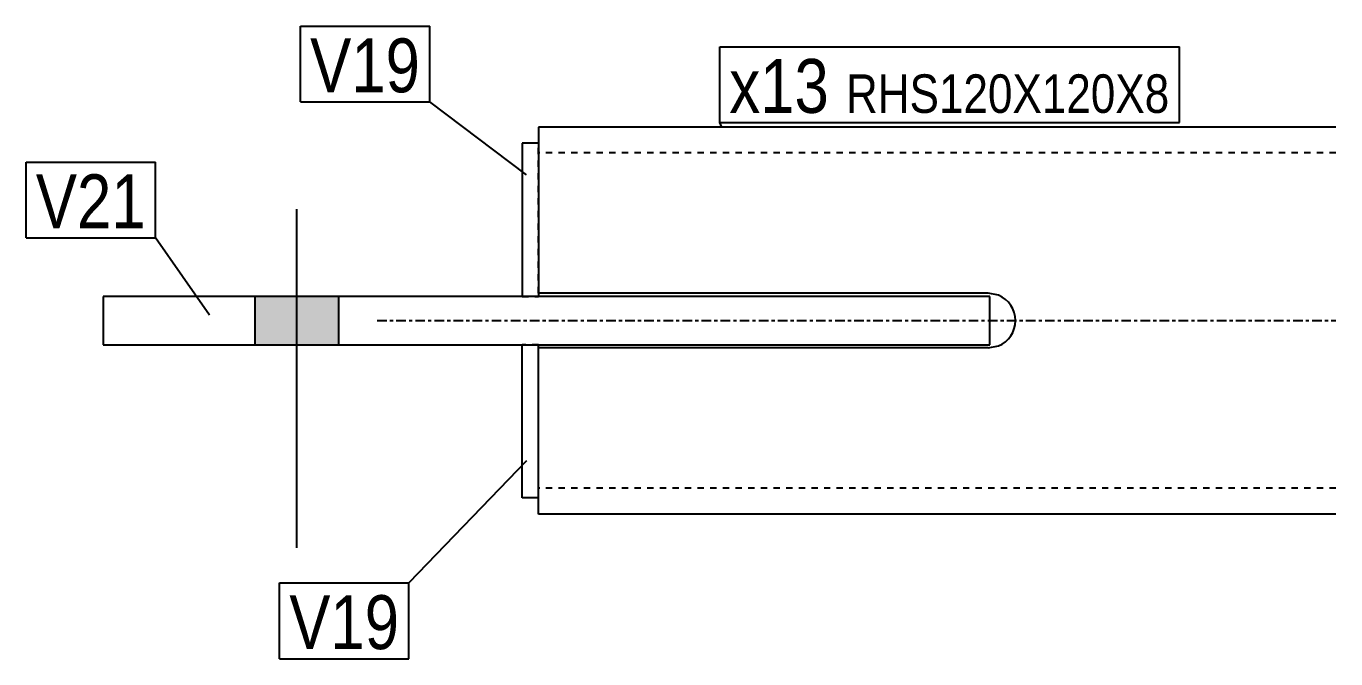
# Model space of a CAD drawing. Header units: millimetres. Extents: x 7 to 32601, y 5 to 646.
# Drawn here: x 6901.2 to 7307.4, y 15.3 to 211.4 of the extents above; entities that cross this region are included whole.
import ezdxf

# ---------------------------------------------------------------- set-up
doc = ezdxf.new("R2010")
doc.units = ezdxf.units.MM
doc.linetypes.add('DXK_LINE_DOT2', pattern=[3.9198, 1.9599, -1.9599])
doc.linetypes.add('DXK_LINE_DOT3', pattern=[5.9187, 2.979, -0.9799, 0.9799, -0.9799])
doc.layers.add('STÅL', color=7, linetype='Continuous')
doc.layers.add('TEKST', color=7, linetype='Continuous')
doc.styles.add('Arial Narrow', font='ARIALN.TTF', dxfattribs={"height": 0.2})

msp = doc.modelspace()

# ---------------------------------------------------------------- hatches: boundary and pattern name
at = {"layer": 'STÅL', "linetype": 'Continuous'}
msp.add_hatch(color=96, dxfattribs=at).paths.add_polyline_path([(6972.04, 112.65), (6998.04, 112.65), (6998.04, 127.65), (6972.04, 127.65)])
msp.add_hatch(color=96, dxfattribs=at).paths.add_polyline_path([(6972.04, 112.65), (6998.04, 112.65), (6998.04, 127.65), (6972.04, 127.65)])

# ---------------------------------------------------------------- linework, layer by layer
at = {"layer": 'STÅL', "color": 2, "linetype": 'Continuous'}
for p, q in [((7060.04, 180.15), (7060.04, 128.65)), ((7307.39, 180.15), (7060.04, 180.15)), ((7060.04, 175.15), (7055.04, 175.15)), ((7055.04, 175.15), (7055.04, 160.15)), ((7055.04, 160.15), (7055.04, 127.65)), ((6925.04, 127.65), (6925.04, 112.65)), ((7200.04, 127.65), (6925.04, 127.65)), ((7060.04, 128.65), (7060.04, 127.65)), ((7199.54, 128.65), (7060.04, 128.65)), ((7202.79, 128.01), (7199.54, 128.65)), ((7200.04, 112.65), (7200.04, 127.65)), ((6925.04, 112.65), (7200.04, 112.65)), ((7055.04, 65.15), (7055.04, 112.65)), ((7060.04, 111.65), (7060.04, 112.65)), ((7060.04, 80.15), (7060.04, 111.65)), ((7199.54, 111.65), (7060.04, 111.65)), ((7199.54, 111.65), (7202.79, 112.3)), ((7060.04, 60.15), (7060.04, 80.15)), ((7060.04, 65.15), (7055.04, 65.15)), ((7307.39, 60.15), (7060.04, 60.15))]:
    msp.add_line(p, q, dxfattribs=at)
at = {"layer": 'STÅL', "color": 7, "linetype": 'DXK_LINE_DOT2'}
for p, q in [((7055.04, 175.15), (7055.04, 165.89)), ((7060.04, 128.65), (7060.04, 175.15)), ((7307.39, 172.15), (7060.04, 172.15)), ((7055.04, 127.65), (7060.04, 127.65)), ((7060.04, 112.65), (7055.04, 112.65)), ((7060.04, 65.15), (7060.04, 111.65)), ((7307.39, 68.15), (7060.04, 68.15)), ((7060.04, 61.68), (7060.04, 65.15))]:
    msp.add_line(p, q, dxfattribs=at)
at = {"layer": 'STÅL', "color": 96, "linetype": 'Continuous'}
for p, q in [((6985.04, 154.65), (6985.04, 49.65)), ((6985.04, 154.65), (6985.04, 49.65)), ((6972.04, 127.65), (6972.04, 112.65)), ((6972.04, 127.65), (6972.04, 112.65)), ((6998.04, 127.65), (6998.04, 112.65)), ((6998.04, 127.65), (6998.04, 112.65))]:
    msp.add_line(p, q, dxfattribs=at)
at = {"layer": 'STÅL', "color": 7, "linetype": 'DXK_LINE_DOT3'}
msp.add_line((7010.04, 120.15), (7307.39, 120.15), dxfattribs=at)
at = {"layer": 'STÅL', "color": 2, "linetype": 'Continuous'}
msp.add_arc((7199.54, 120.15), 8.5, 292.5, 67.5, dxfattribs=at)
at = {"layer": 'TEKST', "color": 7, "linetype": 'Continuous'}
for p, q in [((6986.25, 211.41), (7026.36, 211.41)), ((6986.25, 187.91), (6986.25, 211.41)), ((7026.36, 187.91), (7026.36, 211.41)), ((7116.28, 205.04), (7258.93, 205.04)), ((7116.28, 181.54), (7116.28, 205.04)), ((7258.93, 181.54), (7258.93, 205.04)), ((6986.25, 187.91), (7026.36, 187.91)), ((7056.34, 165.36), (7026.36, 187.91)), ((7116.92, 180.15), (7116.28, 181.54)), ((7116.28, 181.54), (7258.93, 181.54)), ((6901.17, 169.27), (6941.28, 169.27)), ((6901.17, 145.77), (6901.17, 169.27)), ((6941.28, 145.77), (6941.28, 169.27)), ((6901.17, 145.77), (6941.28, 145.77)), ((6957.99, 121.82), (6941.28, 145.77)), ((7056.34, 76.71), (7019.89, 38.8)), ((6979.78, 38.8), (7019.89, 38.8)), ((6979.78, 15.3), (6979.78, 38.8)), ((7019.89, 15.3), (7019.89, 38.8)), ((6979.78, 15.3), (7019.89, 15.3))]:
    msp.add_line(p, q, dxfattribs=at)

# ---------------------------------------------------------------- wipeouts: each hides what was drawn before it
at = {"color": 0}
for points in [[(7023.36, 190.91), (7023.36, 208.41), (6989.25, 208.41), (6989.25, 190.91)], [(7150.2, 184.54), (7150.2, 202.04), (7119.28, 202.04), (7119.28, 184.54)], [(7255.93, 184.54), (7255.93, 197.04), (7155.45, 197.04), (7155.45, 184.54)], [(6938.28, 148.77), (6938.28, 166.27), (6904.17, 166.27), (6904.17, 148.77)], [(7016.89, 18.3), (7016.89, 35.8), (6982.78, 35.8), (6982.78, 18.3)]]:
    msp.add_wipeout(points, dxfattribs=at).dxf.layer = 'TEKST'

# ---------------------------------------------------------------- next in the draw order: wipeouts: each hides what was drawn before it
for points in [[(7023.36, 190.91), (7023.36, 208.41), (6989.25, 208.41), (6989.25, 190.91)], [(7150.2, 184.54), (7150.2, 202.04), (7119.28, 202.04), (7119.28, 184.54)], [(7255.93, 184.54), (7255.93, 197.04), (7155.45, 197.04), (7155.45, 184.54)], [(6938.28, 148.77), (6938.28, 166.27), (6904.17, 166.27), (6904.17, 148.77)], [(7016.89, 18.3), (7016.89, 35.8), (6982.78, 35.8), (6982.78, 18.3)]]:
    msp.add_wipeout(points, dxfattribs=at).dxf.layer = 'TEKST'

# ---------------------------------------------------------------- next in the draw order: texts
at = {"layer": 'TEKST', "color": 3, "style": 'Arial Narrow'}
for s, height, p in [('V19', 16.702, (6989.25, 190.91)), ('x13', 16.702, (7119.28, 184.54)), ('RHS120X120X8', 11.9303, (7155.45, 184.54)), ('V21', 16.702, (6904.17, 148.77)), ('V19', 16.702, (6982.78, 18.3))]:
    msp.add_text(s, height=height, dxfattribs=at).set_placement(p)

doc.saveas('drawing.dxf')
